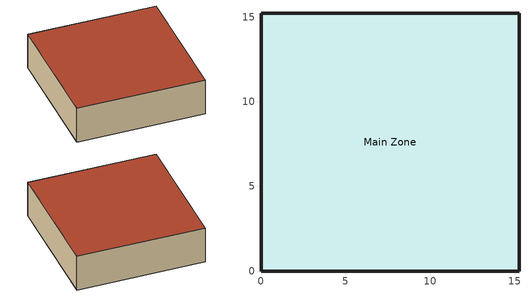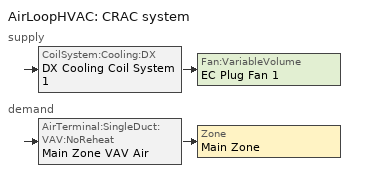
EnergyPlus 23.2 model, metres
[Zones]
Main Zone
 floor adiabatic (FLOOR): 15.24,0 0,0 0,15.24 15.24,15.24 z0
 wall outside (R13WALL): 0,0 15.24,0 15.24,15.24 0,15.24 0,0 z0:4.57
 roof outside (ROOF31): 0,15.24 0,0 15.24,0 15.24,15.24 z4.57
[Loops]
AirLoopHVAC 'CRAC system'
 supply: CoilSystem:Cooling:DX 'DX Cooling Coil System 1' > Fan:VariableVolume 'EC Plug Fan 1'
 demand: AirTerminal:SingleDuct:VAV:NoReheat 'Main Zone VAV Air' > Zone 'Main Zone'
[Building]
Bldg: Loads convergence tolerance value=0.05; Maximum number of warmup days=30; Minimum number of warmup days=6; North axis=0; Solar distribution=MinimalShadowing; Temperature convergence tolerance value=0.05; Terrain=Suburbs
[Site:GroundTemperature:BuildingSurface]
18.89, 18.92, 19.02, 19.12, 19.21, 19.23, 19.07, 19.32, 19.09, 19.21, 19.13, 18.96
[Site:Location]
Denver Centennial CO USA WMO=724666: Elevation=1793; Latitude=39.74; Longitude=-105.18; Time zone=-7
[SizingPeriod:DesignDay] Barometric pressure=81560; Day of month=21; Daylight saving time indicator=No; Humidity condition type=WetBulb; Rain indicator=No; Snow indicator=No; Solar model indicator=ASHRAEClearSky
Name | Daily dry bulb temperature range | Day type | Maximum dry bulb temperature | Month | Sky clearness | Wetbulb or dewpoint at maximum dry bulb | Wind direction | Wind speed
Denver Centennial Ann Clg 1% Condns DB=>MWB | 15.2 | SummerDesignDay | 32 | 7 | 1 | 15.5 | 0 | 4.9
Denver Centennial Ann Htg 99.6% Condns DB | 0 | WinterDesignDay | -18.8 | 12 | 0 | -18.8 | 340 | 3
[Construction]
FLOOR: C5 - 4 IN HW CONCRETE
R13WALL: R13LAYER
ROOF31: R31LAYER
[Material]
C5 - 4 IN HW CONCRETE: Conductivity=1.729577; Density=2242.585; Roughness=MediumRough; Solar absorptance=0.65; Specific heat=836.8; Thermal absorptance=0.9; Thickness=0.101498; Visible absorptance=0.65
[Material:NoMass] Roughness=Rough; Solar absorptance=0.75; Thermal absorptance=0.9; Visible absorptance=0.75
Name | Thermal resistance
R13LAYER | 2.290965
R31LAYER | 5.456
[AirLoopHVAC]
CRAC system: Design supply air flow rate=8.5
[AirTerminal:SingleDuct:VAV:NoReheat]
Main Zone VAV Air: Availability schedule=System Availability Schedule; Constant minimum air flow fraction=0.05; Maximum air flow rate=8.5; Zone minimum air flow input method=Constant
[AvailabilityManager:Scheduled]
CRAC 1 Avail: Schedule=System Availability Schedule
[Coil:Cooling:DX:SingleSpeed]
Main Cooling Coil 1: 2023 rated evaporator fan power per volume flow rate=934.4; Availability schedule=System Availability Schedule; Energy input ratio function of flow fraction curve=HPACCOOLEIRFFF; Energy input ratio function of temperature curve=Liebert Econophase EIR Func T; Gross rated cooling cop=4.5669; Gross rated sensible heat ratio=0.83; Gross rated total cooling capacity=148300; Part load fraction correlation curve=HPACCOOLPLFFPLR; Rated air flow rate=8.5; Report ashrae standard 127 performance ratings=Yes; Total cooling capacity function of flow fraction curve=HPACCoolCapFFF; Total cooling capacity function of temperature curve=Cool Cap Mod func of Temperature
[CoilSystem:Cooling:DX]
DX Cooling Coil System 1: Availability schedule=System Availability Schedule; Cooling coil=Main Cooling Coil 1
[ElectricEquipment:ITE:AirCooled]
Data Center Servers: Air flow calculation method=FlowControlWithApproachTemperatures; Air flow function of loading and air temperature curve=Data Center Servers Airflow fLoadTemp; Air inlet connection type=AdjustedSupply; Cpu end use subcategory=ITE-CPU; Cpu loading schedule=Data Center CPU Loading Schedule; Cpu power input function of loading and air temperature curve=Data Center Servers Power fLoadTemp; Design electric power supply efficiency=0.9; Design entering air temperature=15; Design fan air flow rate per power input=0.0001; Design fan power input fraction=0.4; Design power input calculation method=Watts/Unit; Design power input schedule=Data Center Operation Schedule; Design recirculation fraction=0.1; Electric power supply efficiency function of part load ratio curve=UPS Efficiency fPLR; Electric power supply end use subcategory=ITE-UPS; Environmental class=H1; Fan end use subcategory=ITE-Fans; Fan power input function of flow curve=ECM FanPower fFlow; Fraction of electric power supply losses to zone=1; Number of units=100; Recirculation function of loading and supply temperature curve=Data Center Recirculation fLoadTemp; Return temperature difference=-1; Supply temperature difference=2; Watts per unit=500; Zone or space=Main Zone
[EnergyManagementSystem:GlobalVariable]
EnergyManagementSystem:GlobalVariable 1: SCOP; QdotNetSens; PowerCRAC
EnergyManagementSystem:GlobalVariable 2: PUE
[EnergyManagementSystem:OutputVariable] Type of data in variable=Averaged; Update frequency=SystemTimestep
Name | Ems variable | Units
CRAC Net Sensible Capacity | QdotNetSens | W
CRAC SCOP | SCOP
CRAC total system Power | PowerCRAC | W
PUE | PUE
[EnergyManagementSystem:Program]
CalcPUE: IF IT_Equip_power > 0.0; set PUE = whole_building_power / IT_Equip_power; ELSE; set PUE = 0.0; ENDIF
CalcSCOP: set cpair = @CpAirFnW Wout_SupplyFan; set FanSensHeat = (Mdot_SupplyFan * cpair ) * DeltaT_SupplyFan; set numerator = Qdot_DXCoil_Sens - FanSensHeat; set denominator = Power_DX_Coil_Elec + Power_SupplyFan_Elec; Set SCOP = numerator / denominator; Set QdotNetSens = numerator; Set PowerCRAC = denominator
[EnergyManagementSystem:ProgramCallingManager]
Calculate Sensible Coefficient of Performance: EndOfZoneTimestepBeforeZoneReporting; CalcSCOP; CalcPUE
[EnergyManagementSystem:Sensor]
Name | Output variable or output meter index key | Output variable or output meter
DeltaT_SupplyFan | EC Plug Fan 1 | Fan Rise in Air Temperature
IT_Equip_power | Whole Building | Facility Total Building Electricity Demand Rate
Mdot_SupplyFan | Supply Outlet Node | System Node Mass Flow Rate
Power_DX_Coil_Elec | Main Cooling Coil 1 | Cooling Coil Electricity Rate
Power_SupplyFan_Elec | EC Plug Fan 1 | Fan Electricity Rate
Qdot_DXCoil_Sens | Main Cooling Coil 1 | Cooling Coil Sensible Cooling Rate
Tout_SupplyFan | Supply Outlet Node | System Node Temperature
Wout_SupplyFan | Supply Outlet Node | System Node Humidity Ratio
whole_building_power | Whole Building | Facility Total Electricity Demand Rate
[Fan:VariableVolume]
EC Plug Fan 1: Availability schedule=System Availability Schedule; Fan power coefficient 1=0.0699015; Fan power coefficient 2=1.39501; Fan power coefficient 3=-3.35487; Fan power coefficient 4=2.89232; Fan power coefficient 5=0; Fan power minimum flow fraction=0.05; Fan power minimum flow rate input method=Fraction; Fan total efficiency=0.7; Maximum flow rate=8.5; Motor efficiency=0.9; Motor in airstream fraction=1; Pressure rise=486
[SetpointManager:MixedAir]
Coil Exit Temp Manager 1: Control variable=Temperature; Setpoint node or nodelist=Main Cooling Coil 1 Outlet Node
[SetpointManager:Warmest]
Supply air control: Control variable=Temperature; Hvac air loop=CRAC system; Maximum setpoint temperature=25; Minimum setpoint temperature=10; Setpoint node or nodelist=Supply Outlet Node; Strategy=MaximumTemperature
[ThermostatSetpoint:DualSetpoint]
DualSetPoint: Cooling setpoint temperature schedule=Cooling Return Air Setpoint Schedule; Heating setpoint temperature schedule=Heating Setpoint Schedule
[Zone]
Main Zone: Ceiling height=Autocalculate; Multiplier=1; Type=1; Volume=Autocalculate
[ZoneControl:Thermostat]
Main Zone Thermostat: Zone or zonelist=Main Zone; Control 1=DualSetPoint; Control type schedule=Zone Control Type Sched
[ZoneHVAC:Baseboard:Convective:Electric]
Main Zone Baseboard: Availability schedule=System Availability Schedule; Efficiency=0.97; Heating design capacity=8000; Heating design capacity method=HeatingDesignCapacity
[Zone equipment]
Main Zone: Main Zone VAV Air, Main Zone Baseboard
[Curve:Biquadratic] Input unit type for x=Dimensionless; Input unit type for y=Temperature; Maximum curve output=99; Maximum value of x=1.5; Maximum value of y=99; Minimum curve output=0; Minimum value of x=0; Minimum value of y=-10; Output unit type=Dimensionless; Coefficient3 x 2=0; Coefficient5 y 2=0; Coefficient6 x y=0
Name | Coefficient1 constant | Coefficient2 x | Coefficient4 y
Data Center Recirculation fLoadTemp | 1 | 0 | 0
Data Center Servers Airflow fLoadTemp | -1.4 | 0.9 | 0.1
Data Center Servers Power fLoadTemp | -1 | 1 | 0.06667
[Curve:Quadratic]
Name | Maximum value of x | Minimum value of x | Coefficient1 constant | Coefficient2 x | Coefficient3 x 2
ECM FanPower fFlow | 99 | 0 | 0 | 1 | 0
HPACCOOLEIRFFF | 1.5 | 0.5 | 1.156 | -0.1816 | 0.0256
HPACCOOLPLFFPLR | 1 | 0 | 0.85 | 0.15 | 0
HPACCoolCapFFF | 1.5 | 0.5 | 0.8 | 0.2 | 0
UPS Efficiency fPLR | 99 | 0 | 1 | 0 | 0
[Schedule:Compact]
Cooling Return Air Setpoint Schedule: Through: 12/31, For: AllDays, Until: 24:00, 29.3
Data Center CPU Loading Schedule: Through: 1/31, For: AllDays, Until: 24:00, 1, Through: 2/29, For: AllDays, Until: 24:00, 0.5, Through: 3/31, For: AllDays, Until: 24:00, 0.75, Through: 4/30, For: AllDays, Until: 24:00, 1, Through: 5/31, For: AllDays, Until: 24:00, 0.25, Through: 6/30, For: AllDays, Until: 24:00, 0.5, Through: 7/31, For: AllDays, Until: 24:00, 0.1, Through: 8/31, For: AllDays, Until: 24:00, 1, Through: 9/30, For: AllDays, Until: 24:00, 0.25, Through: 10/31, For: AllDays, Until: 24:00, 0.5, Through: 11/30, For: AllDays, Until: 24:00, 0.75, Through: 12/31, For: AllDays, Until: 24:00, 1
Heating Setpoint Schedule: Through: 12/31, For: AllDays, Until: 24:00, 15
System Availability Schedule: THROUGH: 12/31, FOR: AllDays, UNTIL: 24:00, 1
Zone Control Type Sched: Through: 12/31, For: AllDays, Until: 24:00, 4
[Schedule:Constant]
Data Center Operation Schedule: Hourly value=1
[Table:IndependentVariable]
Cool Cap Mod func of Temperature_IndependentVariable1: Constant, Linear, 23.89, 13, Temperature, 13, 17, 19.4444, 21, 23.9
Cool Cap Mod func of Temperature_IndependentVariable2: Constant, Linear, 46, -10, Temperature, -10, 15, 18, 24, 30, 35, 38, 46
Liebert Econophase EIR Func T_IndependentVariable1: Constant, Linear, 23.8, 12.7, Temperature, 12.7, 23.8
Liebert Econophase EIR Func T_IndependentVariable2: Constant, Linear, 50, -50, Temperature, -50, -4, -1.2222, 1.5555, 4.3333, 7.1111, 9.8888, 12.6667, 15.4444, 18.222, 21, 23.77778, 26.55556, 29.33333, 32.11111, 34.88889, 50
[Table:IndependentVariableList]
Cool Cap Mod func of Temperature_IndependentVariableList: Cool Cap Mod func of Temperature_IndependentVariable1, Cool Cap Mod func of Temperature_IndependentVariable2
Liebert Econophase EIR Func T_IndependentVariableList: Liebert Econophase EIR Func T_IndependentVariable1, Liebert Econophase EIR Func T_IndependentVariable2
[Table:Lookup]
Cool Cap Mod func of Temperature: Cool Cap Mod func of Temperature_IndependentVariableList, Dimensionless, 1, 1, 1, 0.924738, 0.883909, 0.835522, 0.800223, 0.683109, 1, 1, 1, 1, 0.976934, 0.937697, 0.907887, 0.805413, 1, 1, 1, 1, 1, 1, 0.9718, 0.8782, 1, 1, 1, 1, 1, 1.0385, 1.0142, 0.9264, 1, 1, 1, 1, 1, 1.11083, 1.09049, 1.01327
Liebert Econophase EIR Func T: Liebert Econophase EIR Func T_IndependentVariableList, 1.5, 0.03, Dimensionless, 0.042, 0.042, 0.084, 0.084, 0.2269, 0.2395, 0.311, 0.3697, 0.4454, 0.5462, 0.6723, 0.7227, 0.7773, 0.8193, 0.895, 1, 1.5, 0.042, 0.042, 0.084, 0.084, 0.2269, 0.2395, 0.311, 0.3697, 0.4454, 0.5462, 0.6723, 0.7227, 0.7773, 0.8193, 0.895, 1, 1.5
